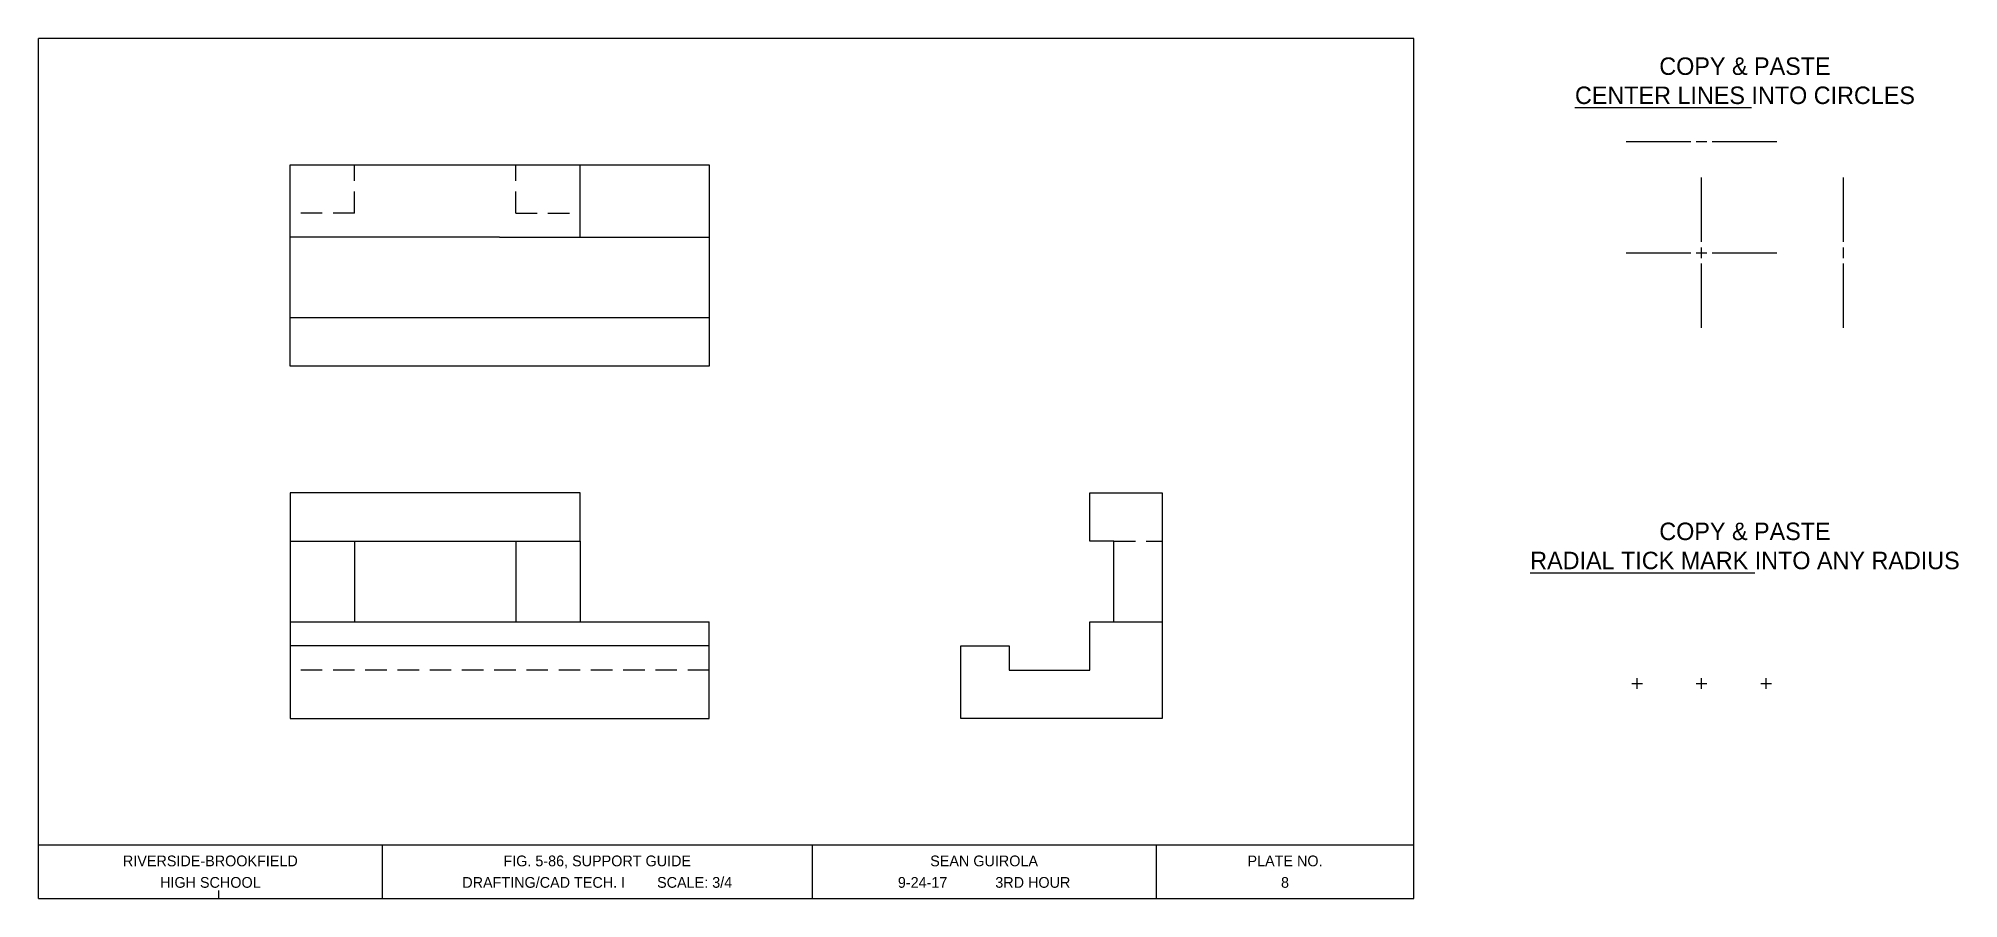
# Model space of a CAD drawing. Header units: inches. Extents: x 0 to 22.3, y 0 to 10.
import ezdxf
from ezdxf.enums import TextEntityAlignment as Align

# ---------------------------------------------------------------- set-up
doc = ezdxf.new("R2010")
doc.units = ezdxf.units.IN
doc.header["$MEASUREMENT"] = 0
doc.linetypes.add('HIDDEN', pattern=[0.375, 0.25, -0.125])
for name, color, linetype in [('Boarder Line', 7, 'Continuous'), ('Center Lines', 1, 'Continuous'), ('Hidden Lines', 5, 'HIDDEN'), ('Title Block', 6, 'Continuous')]:
    doc.layers.add(name, color=color, linetype=linetype)

msp = doc.modelspace()

# ---------------------------------------------------------------- linework, layer by layer
for p, q in [((0, 0), (0, 10)), ((2.927, 8.531), (7.802, 8.531)), ((2.927, 6.188), (2.927, 8.531)), ((2.927, 6.188), (2.927, 8.531)), ((6.302, 7.688), (6.302, 8.531)), ((7.802, 8.531), (7.802, 6.188)), ((7.802, 8.531), (7.802, 6.188)), ((5.365, 7.688), (2.927, 7.688)), ((5.365, 7.688), (7.802, 7.688)), ((7.802, 6.75), (2.927, 6.75)), ((7.802, 6.188), (2.927, 6.188)), ((6.302, 4.719), (2.927, 4.719)), ((2.927, 4.719), (2.927, 2.094)), ((6.302, 4.156), (6.302, 4.719)), ((12.229, 4.156), (12.229, 4.719)), ((12.229, 4.719), (13.073, 4.719)), ((13.073, 4.719), (13.073, 2.094)), ((2.927, 4.156), (3.677, 4.156)), ((3.677, 4.156), (3.677, 3.219)), ((3.677, 4.156), (5.552, 4.156)), ((5.552, 4.156), (5.552, 3.219)), ((5.552, 4.156), (6.302, 4.156)), ((6.302, 4.156), (6.302, 3.219)), ((12.51, 4.156), (12.229, 4.156)), ((12.51, 3.219), (12.51, 4.156)), ((2.927, 3.219), (7.802, 3.219)), ((7.802, 2.094), (7.802, 3.219)), ((12.229, 2.656), (12.229, 3.219)), ((12.229, 3.219), (12.51, 3.219)), ((12.51, 3.219), (13.073, 3.219)), ((7.802, 2.938), (2.927, 2.938)), ((10.729, 2.094), (10.729, 2.937)), ((10.729, 2.937), (11.292, 2.937)), ((11.292, 2.937), (11.292, 2.656)), ((11.292, 2.656), (12.229, 2.656)), ((2.927, 2.094), (7.802, 2.094)), ((13.073, 2.094), (10.729, 2.094)), ((2.097, 0), (2.097, 0.094))]:
    msp.add_line(p, q)
at = {"layer": 'Boarder Line'}
for p, q in [((16, 10), (0, 10)), ((16, 0), (16, 10)), ((0, 0.625), (16, 0.625)), ((4, 0.625), (4, 0)), ((9, 0.625), (9, 0)), ((13, 0.625), (13, 0)), ((0, 0), (16, 0))]:
    msp.add_line(p, q, dxfattribs=at)
at = {"layer": 'Center Lines'}
for p, q in [((18.47, 8.802), (19.22, 8.802)), ((19.283, 8.802), (19.408, 8.802)), ((19.47, 8.802), (20.22, 8.802)), ((19.345, 7.634), (19.345, 8.384)), ((20.997, 7.634), (20.997, 8.384)), ((18.47, 7.509), (19.22, 7.509)), ((19.283, 7.509), (19.408, 7.509)), ((19.345, 7.446), (19.345, 7.571)), ((19.345, 6.634), (19.345, 7.384)), ((19.47, 7.509), (20.22, 7.509)), ((20.997, 7.446), (20.997, 7.571)), ((20.997, 6.634), (20.997, 7.384)), ((18.533, 2.501), (18.658, 2.501)), ((18.595, 2.439), (18.595, 2.564)), ((19.283, 2.501), (19.408, 2.501)), ((19.345, 2.439), (19.345, 2.564)), ((20.033, 2.501), (20.158, 2.501)), ((20.095, 2.439), (20.095, 2.564))]:
    msp.add_line(p, q, dxfattribs=at)
at = {"layer": 'Hidden Lines'}
for p, q in [((3.677, 7.969), (3.677, 8.531)), ((5.552, 7.969), (5.552, 8.531)), ((3.677, 7.969), (2.927, 7.969)), ((5.552, 7.969), (6.302, 7.969)), ((12.51, 4.156), (13.073, 4.156)), ((7.802, 2.656), (2.927, 2.656))]:
    msp.add_line(p, q, dxfattribs=at)

# ---------------------------------------------------------------- texts
msp.add_text('XX', height=0.00125).set_placement((3.998, 0.624), align=Align.MIDDLE_CENTER)
at = {"layer": 'Center Lines', "char_height": 0.20313, "attachment_point": 1}
for s, insert in [('\\pxqc;COPY & PASTE \\P{\\LCENTER LINES} INTO CIRCLES', (17.323, 9.779)), ('\\pxqc;COPY & PASTE \\P{\\LRADIAL TICK MARK} INTO ANY RADIUS', (17.323, 4.371))]:
    msp.add_mtext_dynamic_manual_height_columns(s, width=5.0539, gutter_width=0.625, heights=[0], dxfattribs=dict(at, insert=insert))
at = {"layer": 'Title Block'}
for s, height, p in [('RIVERSIDE-BROOKFIELD', 0.125, (2, 0.438)), ('FIG. 5-86, SUPPORT GUIDE', 0.125, (6.5, 0.438)), ('SEAN GUIROLA', 0.125, (11, 0.438)), ('PLATE NO.', 0.125, (14.5, 0.438)), ('HIGH SCHOOL', 0.125, (2, 0.188)), ('DRAFTING/CAD TECH. I        SCALE: 3/4', 0.125, (6.5, 0.188)), ('9-24-17            3RD HOUR', 0.125, (11, 0.188)), ('8', 0.125, (14.5, 0.188)), ('007', 0.0000781, (1.771, 0.187))]:
    msp.add_text(s, height=height, dxfattribs=at).set_placement(p, align=Align.MIDDLE_CENTER)

doc.saveas('drawing.dxf')
